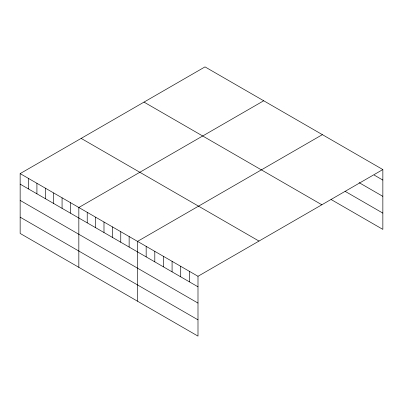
<?xml version="1.0" encoding="UTF-8"?>
<svg xmlns="http://www.w3.org/2000/svg" width="403" height="403" viewBox="0 0 403 403"><rect width="100%" height="100%" fill="white"/><g stroke="black" fill="none" stroke-linecap="round" stroke-linejoin="round"><path stroke-width="0.6" d="M382.85 169.562L197.994 276.287L197.994 336.112L20.15 233.438L20.15 173.612L205.006 66.888L382.85 169.562L382.85 229.388L331.019 199.465M263.693 100.77L78.837 207.495L78.837 267.32M322.385 134.652L137.529 241.377L137.529 301.202M374.211 175.093L382.85 180.081M359.093 182.64L382.85 196.352M345.059 191.299L382.85 213.116M144.002 102.105L321.846 204.784M81.154 138.39L258.998 241.07M20.15 173.612L197.994 276.287M20.15 184.131L197.994 286.81M20.15 200.402L197.994 303.081M20.15 217.167L197.994 319.841M189.355 271.3L189.355 281.823M180.715 266.312L180.715 276.836M172.081 261.325L172.081 271.849M163.442 256.338L163.442 266.862M154.802 251.351L154.802 261.874M146.163 246.364L146.163 256.887M129.141 236.541L129.141 247.059M120.759 231.7L120.759 242.218M112.377 226.859L112.377 237.377M103.989 222.018L103.989 232.536M95.607 217.177L95.607 227.695M87.224 212.336L87.224 222.854M70.454 202.654L70.454 213.172M62.072 197.813L62.072 208.336M53.685 192.977L53.685 203.495M45.302 188.136L45.302 198.654M36.92 183.294L36.92 193.813M28.532 178.453L28.532 188.972"/></g></svg>
